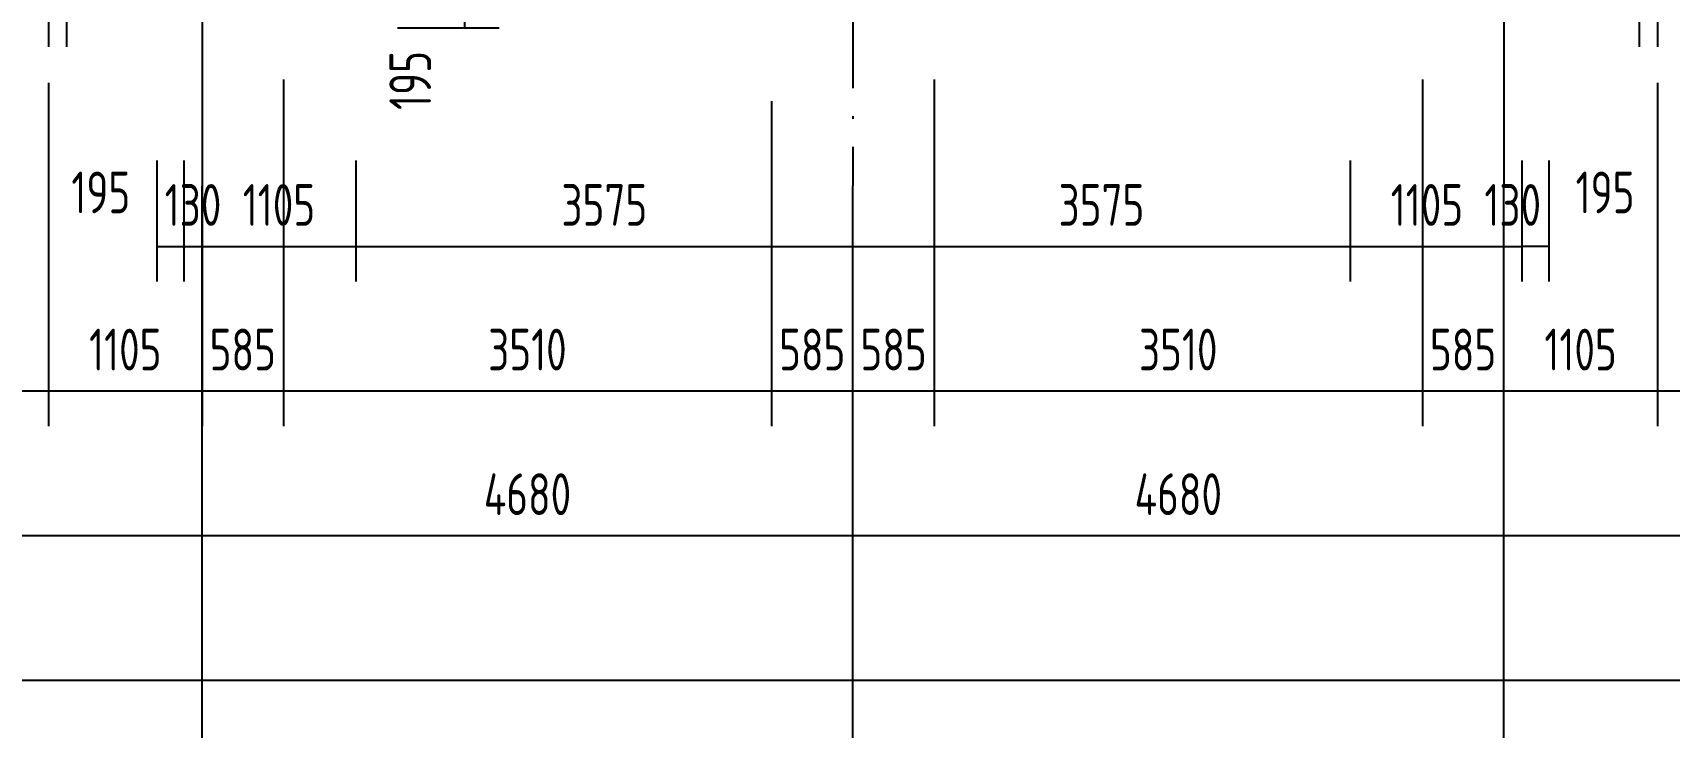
# Model space of a CAD drawing. Extents: x -726032 to 135930, y -151624 to 587044.
# Drawn here: x -475725 to -463956, y 401119 to 406113 of the extents above; entities that cross this region are included whole.
import ezdxf

# ---------------------------------------------------------------- set-up
doc = ezdxf.new("R2010")
doc.units = 0
doc.header["$LTSCALE"] = 1000
doc.header["$MEASUREMENT"] = 0
doc.linetypes.add('DOTE', pattern=[2.42, 2, -0.2, 0.02, -0.2])
doc.layers.get('DEFPOINTS').update_dxf_attribs({"color": 1, "linetype": 'CONTINUOUS'})
for name, color, linetype in [('AXIS', 245, 'CONTINUOUS'), ('DOTE', 8, 'DOTE'), ('PUB_DIM', 245, 'CONTINUOUS')]:
    doc.layers.add(name, color=color, linetype=linetype)
doc.styles.add('DIM_FONT', font='isocp.shx', dxfattribs={"width": 0.8})
doc.dimstyles.new('AXIS', dxfattribs={"dimtxt": 300, "dimasz": 1, "dimexe": 250, "dimexo": 300, "dimgap": 150, "dimtad": 1, "dimdec": 0, "dimzin": 0, "dimdsep": 46, "dimtxsty": 'DIM_FONT', "dimcen": 0.09, "dimse1": 1, "dimse2": 1, "dimclrt": 142, "dimadec": 0, "dimazin": 0, "dimtfac": 1, "dimtdec": 0, "dimtix": 1, "dimtmove": 2, "dimatfit": 3, "dimfxl": 1, "dimtolj": 1, "dimtzin": 0, "dimarcsym": 0})
doc.dimstyles.new('DIMA', dxfattribs={"dimtxt": 300, "dimasz": 1, "dimexe": 250, "dimexo": 300, "dimgap": 150, "dimtad": 1, "dimdec": 0, "dimzin": 0, "dimdsep": 46, "dimtxsty": 'DIM_FONT', "dimcen": 0.09, "dimse1": 1, "dimclrt": 142, "dimadec": 0, "dimazin": 0, "dimtfac": 1, "dimtdec": 0, "dimtix": 1, "dimtmove": 2, "dimatfit": 3, "dimfxl": 1, "dimtolj": 1, "dimtzin": 0, "dimarcsym": 0})
doc.dimstyles.new('DIMB', dxfattribs={"dimtxt": 300, "dimasz": 1, "dimexe": 250, "dimexo": 300, "dimgap": 150, "dimtad": 1, "dimdec": 0, "dimzin": 0, "dimdsep": 46, "dimtxsty": 'DIM_FONT', "dimcen": 0.09, "dimse2": 1, "dimclrt": 142, "dimadec": 0, "dimazin": 0, "dimtfac": 1, "dimtdec": 0, "dimtix": 1, "dimtmove": 2, "dimatfit": 3, "dimfxl": 1, "dimtolj": 1, "dimtzin": 0, "dimarcsym": 0})
doc.dimstyles.new('DIMN', dxfattribs={"dimtxt": 300, "dimasz": 1, "dimexe": 250, "dimexo": 300, "dimgap": 150, "dimtad": 1, "dimdec": 0, "dimzin": 0, "dimdsep": 46, "dimtxsty": 'DIM_FONT', "dimcen": 0.09, "dimclrt": 142, "dimadec": 0, "dimazin": 0, "dimtfac": 1, "dimtdec": 0, "dimtix": 1, "dimtmove": 2, "dimatfit": 3, "dimfxl": 1, "dimtolj": 1, "dimtzin": 0, "dimarcsym": 0})

# ---------------------------------------------------------------- blocks, each defined once
blk = doc.blocks.new('*D509')
at = {"layer": 'AXIS', "color": 0, "lineweight": -2, "transparency": 16777216}
for p, q in [((-481293, 404712), (-481293, 401205)), ((-412614, 404712), (-412614, 401205)), ((-412615, 401455), (-481292, 401455))]:
    blk.add_line(p, q, dxfattribs=at)
at = {"layer": 'AXIS', "color": 0, "transparency": 16777216}
for points in [[(-481292, 401455), (-481292, 401454), (-481293, 401455)], [(-412615, 401455), (-412615, 401454), (-412614, 401455)]]:
    blk.add_solid(points, dxfattribs=at)
at = {"layer": 'DEFPOINTS', "color": 0, "transparency": 16777216}
for p in [(-481293, 405012), (-412614, 405012), (-481293, 401455)]:
    blk.add_point(p, dxfattribs=at)
at = {"layer": 'AXIS', "color": 142, "transparency": 16777216, "insert": (-446953, 401755), "char_height": 300, "attachment_point": 5, "style": 'DIM_FONT'}
blk.add_mtext('\\A1;68679', dxfattribs=at)
blk = doc.blocks.new('*D3240')
at = {"layer": 'AXIS', "color": 0, "lineweight": -2, "transparency": 16777216}
blk.add_line((-469828, 402495), (-474506, 402495), dxfattribs=at)
at = {"layer": 'AXIS', "color": 0, "transparency": 16777216}
for points in [[(-474506, 402495), (-474506, 402494), (-474507, 402495)], [(-469828, 402495), (-469828, 402494), (-469827, 402495)]]:
    blk.add_solid(points, dxfattribs=at)
at = {"layer": 'DEFPOINTS', "color": 0, "transparency": 16777216}
for p in [(-474507, 405012), (-469827, 405012), (-474507, 402495)]:
    blk.add_point(p, dxfattribs=at)
at = {"layer": 'AXIS', "color": 142, "transparency": 16777216, "insert": (-472167, 402795), "char_height": 300, "attachment_point": 5, "style": 'DIM_FONT'}
blk.add_mtext('\\A1;4680', dxfattribs=at)
blk = doc.blocks.new('*D3634')
at = {"layer": 'DEFPOINTS', "color": 0, "transparency": 16777216}
for p in [(-473402, 405494), (-469827, 405494), (-469827, 404575)]:
    blk.add_point(p, dxfattribs=at)
at = {"layer": 'PUB_DIM', "color": 0, "lineweight": -2, "transparency": 16777216}
for p, q in [((-473402, 405194), (-473402, 404325)), ((-473401, 404575), (-469828, 404575))]:
    blk.add_line(p, q, dxfattribs=at)
at = {"layer": 'PUB_DIM', "color": 0, "transparency": 16777216}
for points in [[(-473401, 404575), (-473401, 404574), (-473402, 404575)], [(-469828, 404575), (-469828, 404574), (-469827, 404575)]]:
    blk.add_solid(points, dxfattribs=at)
at = {"layer": 'PUB_DIM', "color": 142, "transparency": 16777216, "insert": (-471614, 404875), "char_height": 300, "attachment_point": 5, "style": 'DIM_FONT'}
blk.add_mtext('\\A1;3575', dxfattribs=at)
blk = doc.blocks.new('*D722')
at = {"layer": 'DEFPOINTS', "color": 0, "transparency": 16777216}
for p in [(-473922, 406078), (-470412, 405922), (-473922, 403535)]:
    blk.add_point(p, dxfattribs=at)
at = {"layer": 'PUB_DIM', "color": 0, "lineweight": -2, "transparency": 16777216}
for p, q in [((-473922, 405778), (-473922, 403285)), ((-470412, 405622), (-470412, 403285)), ((-470413, 403535), (-473921, 403535))]:
    blk.add_line(p, q, dxfattribs=at)
at = {"layer": 'PUB_DIM', "color": 0, "transparency": 16777216}
for points in [[(-473921, 403535), (-473921, 403534), (-473922, 403535)], [(-470413, 403535), (-470413, 403534), (-470412, 403535)]]:
    blk.add_solid(points, dxfattribs=at)
at = {"layer": 'PUB_DIM', "color": 142, "transparency": 16777216, "insert": (-472167, 403835), "char_height": 300, "attachment_point": 5, "style": 'DIM_FONT'}
blk.add_mtext('\\A1;3510', dxfattribs=at)
blk = doc.blocks.new('*D742')
at = {"layer": 'DEFPOINTS', "color": 0, "transparency": 16777216}
for p in [(-473402, 406344), (-473402, 406149), (-472620, 406149)]:
    blk.add_point(p, dxfattribs=at)
at = {"layer": 'PUB_DIM', "color": 0, "lineweight": -2, "transparency": 16777216}
for p, q in [((-473102, 406344), (-472370, 406344)), ((-472620, 406345), (-472620, 406346)), ((-472620, 406344), (-472620, 406149)), ((-473102, 406149), (-472370, 406149)), ((-472620, 406148), (-472620, 406147))]:
    blk.add_line(p, q, dxfattribs=at)
at = {"layer": 'PUB_DIM', "color": 0, "transparency": 16777216}
for points in [[(-472620, 406345), (-472619, 406345), (-472620, 406344)], [(-472620, 406148), (-472619, 406148), (-472620, 406149)]]:
    blk.add_solid(points, dxfattribs=at)
at = {"layer": 'PUB_DIM', "color": 142, "transparency": 16777216, "insert": (-473010, 405770), "char_height": 300, "attachment_point": 5, "rotation": 90, "style": 'DIM_FONT'}
blk.add_mtext('\\A1;195', dxfattribs=at)
blk = doc.blocks.new('*D744')
at = {"layer": 'DEFPOINTS', "color": 0, "transparency": 16777216}
for p in [(-475612, 407618), (-475482, 407618), (-475482, 406263)]:
    blk.add_point(p, dxfattribs=at)
at = {"layer": 'PUB_DIM', "color": 0, "lineweight": -2, "transparency": 16777216}
for p, q in [((-475612, 407318), (-475612, 406013)), ((-475482, 407318), (-475482, 406013)), ((-475613, 406263), (-475614, 406263)), ((-475612, 406263), (-475482, 406263)), ((-475481, 406263), (-475480, 406263))]:
    blk.add_line(p, q, dxfattribs=at)
at = {"layer": 'PUB_DIM', "color": 0, "transparency": 16777216}
for points in [[(-475613, 406264), (-475613, 406263), (-475612, 406263)], [(-475481, 406264), (-475481, 406263), (-475482, 406263)]]:
    blk.add_solid(points, dxfattribs=at)
at = {"layer": 'PUB_DIM', "color": 142, "transparency": 16777216, "insert": (-475547, 406563), "char_height": 300, "attachment_point": 5, "style": 'DIM_FONT'}
blk.add_mtext('\\A1;130', dxfattribs=at)
blk = doc.blocks.new('*D3252')
at = {"layer": 'AXIS', "color": 0, "lineweight": -2, "transparency": 16777216}
blk.add_line((-474508, 402495), (-479056, 402495), dxfattribs=at)
at = {"layer": 'AXIS', "color": 0, "transparency": 16777216}
for points in [[(-479056, 402495), (-479056, 402494), (-479057, 402495)], [(-474508, 402495), (-474508, 402494), (-474507, 402495)]]:
    blk.add_solid(points, dxfattribs=at)
at = {"layer": 'DEFPOINTS', "color": 0, "transparency": 16777216}
for p in [(-479057, 405012), (-474507, 405012), (-479057, 402495)]:
    blk.add_point(p, dxfattribs=at)
at = {"layer": 'AXIS', "color": 142, "transparency": 16777216, "insert": (-476782, 402795), "char_height": 300, "attachment_point": 5, "style": 'DIM_FONT'}
blk.add_mtext('\\A1;4550', dxfattribs=at)
blk = doc.blocks.new('*D747')
at = {"layer": 'DEFPOINTS', "color": 0, "transparency": 16777216}
for p in [(-474832, 405494), (-474637, 405494), (-474637, 404575)]:
    blk.add_point(p, dxfattribs=at)
at = {"layer": 'PUB_DIM', "color": 0, "lineweight": -2, "transparency": 16777216}
for p, q in [((-474832, 405194), (-474832, 404325)), ((-474637, 405194), (-474637, 404325)), ((-474833, 404575), (-474834, 404575)), ((-474832, 404575), (-474637, 404575)), ((-474636, 404575), (-474635, 404575))]:
    blk.add_line(p, q, dxfattribs=at)
at = {"layer": 'PUB_DIM', "color": 0, "transparency": 16777216}
for points in [[(-474833, 404575), (-474833, 404574), (-474832, 404575)], [(-474636, 404575), (-474636, 404574), (-474637, 404575)]]:
    blk.add_solid(points, dxfattribs=at)
at = {"layer": 'PUB_DIM', "color": 142, "transparency": 16777216, "insert": (-475235, 404965), "char_height": 300, "attachment_point": 5, "style": 'DIM_FONT'}
blk.add_mtext('\\A1;195', dxfattribs=at)
blk = doc.blocks.new('*D1946')
at = {"layer": 'DEFPOINTS', "color": 0, "transparency": 16777216}
for p in [(-474507, 405494), (-473402, 405494), (-473402, 404575)]:
    blk.add_point(p, dxfattribs=at)
at = {"layer": 'PUB_DIM', "color": 0, "lineweight": -2, "transparency": 16777216}
for p, q in [((-473402, 405194), (-473402, 404325)), ((-474506, 404575), (-473403, 404575))]:
    blk.add_line(p, q, dxfattribs=at)
at = {"layer": 'PUB_DIM', "color": 0, "transparency": 16777216}
for points in [[(-474506, 404575), (-474506, 404574), (-474507, 404575)], [(-473403, 404575), (-473403, 404574), (-473402, 404575)]]:
    blk.add_solid(points, dxfattribs=at)
at = {"layer": 'PUB_DIM', "color": 142, "transparency": 16777216, "insert": (-473954, 404875), "char_height": 300, "attachment_point": 5, "style": 'DIM_FONT'}
blk.add_mtext('\\A1;1105', dxfattribs=at)
blk = doc.blocks.new('*D3639')
at = {"layer": 'DEFPOINTS', "color": 0, "transparency": 16777216}
for p in [(-474637, 405494), (-474507, 405494), (-474507, 404575)]:
    blk.add_point(p, dxfattribs=at)
at = {"layer": 'PUB_DIM', "color": 0, "lineweight": -2, "transparency": 16777216}
for p, q in [((-474637, 405194), (-474637, 404325)), ((-474638, 404575), (-474639, 404575)), ((-474637, 404575), (-474507, 404575)), ((-474506, 404575), (-474505, 404575))]:
    blk.add_line(p, q, dxfattribs=at)
at = {"layer": 'PUB_DIM', "color": 0, "transparency": 16777216}
for points in [[(-474638, 404575), (-474638, 404574), (-474637, 404575)], [(-474506, 404575), (-474506, 404574), (-474507, 404575)]]:
    blk.add_solid(points, dxfattribs=at)
at = {"layer": 'PUB_DIM', "color": 142, "transparency": 16777216, "insert": (-474572, 404875), "char_height": 300, "attachment_point": 5, "style": 'DIM_FONT'}
blk.add_mtext('\\A1;130', dxfattribs=at)
blk = doc.blocks.new('*D748')
at = {"layer": 'DEFPOINTS', "color": 0, "transparency": 16777216}
for p in [(-474507, 406078), (-473922, 406078), (-474507, 403535)]:
    blk.add_point(p, dxfattribs=at)
at = {"layer": 'PUB_DIM', "color": 0, "lineweight": -2, "transparency": 16777216}
for p, q in [((-474507, 405778), (-474507, 403285)), ((-473922, 405778), (-473922, 403285)), ((-474508, 403535), (-474509, 403535)), ((-473922, 403535), (-474507, 403535)), ((-473921, 403535), (-473920, 403535))]:
    blk.add_line(p, q, dxfattribs=at)
at = {"layer": 'PUB_DIM', "color": 0, "transparency": 16777216}
for points in [[(-474508, 403535), (-474508, 403534), (-474507, 403535)], [(-473921, 403535), (-473921, 403534), (-473922, 403535)]]:
    blk.add_solid(points, dxfattribs=at)
at = {"layer": 'PUB_DIM', "color": 142, "transparency": 16777216, "insert": (-474214, 403835), "char_height": 300, "attachment_point": 5, "style": 'DIM_FONT'}
blk.add_mtext('\\A1;585', dxfattribs=at)
blk = doc.blocks.new('*D751')
at = {"layer": 'DEFPOINTS', "color": 0, "transparency": 16777216}
for p in [(-477952, 406052), (-475612, 406052), (-477952, 403535)]:
    blk.add_point(p, dxfattribs=at)
at = {"layer": 'PUB_DIM', "color": 0, "lineweight": -2, "transparency": 16777216}
for p, q in [((-477952, 405752), (-477952, 403285)), ((-475612, 405752), (-475612, 403285)), ((-475613, 403535), (-477951, 403535))]:
    blk.add_line(p, q, dxfattribs=at)
at = {"layer": 'PUB_DIM', "color": 0, "transparency": 16777216}
for points in [[(-477951, 403535), (-477951, 403534), (-477952, 403535)], [(-475613, 403535), (-475613, 403534), (-475612, 403535)]]:
    blk.add_solid(points, dxfattribs=at)
at = {"layer": 'PUB_DIM', "color": 142, "transparency": 16777216, "insert": (-476782, 403835), "char_height": 300, "attachment_point": 5, "style": 'DIM_FONT'}
blk.add_mtext('\\A1;2340', dxfattribs=at)
blk = doc.blocks.new('*D1948')
at = {"layer": 'DEFPOINTS', "color": 0, "transparency": 16777216}
for p in [(-475612, 406052), (-474507, 406078), (-475612, 403535)]:
    blk.add_point(p, dxfattribs=at)
at = {"layer": 'PUB_DIM', "color": 0, "lineweight": -2, "transparency": 16777216}
for p, q in [((-475612, 405752), (-475612, 403285)), ((-474508, 403535), (-475611, 403535))]:
    blk.add_line(p, q, dxfattribs=at)
at = {"layer": 'PUB_DIM', "color": 0, "transparency": 16777216}
for points in [[(-475611, 403535), (-475611, 403534), (-475612, 403535)], [(-474508, 403535), (-474508, 403534), (-474507, 403535)]]:
    blk.add_solid(points, dxfattribs=at)
at = {"layer": 'PUB_DIM', "color": 142, "transparency": 16777216, "insert": (-475059, 403835), "char_height": 300, "attachment_point": 5, "style": 'DIM_FONT'}
blk.add_mtext('\\A1;1105', dxfattribs=at)
blk = doc.blocks.new('*D858')
at = {"layer": 'DEFPOINTS', "color": 0, "transparency": 16777216}
for p in [(-464172, 407618), (-464042, 407618), (-464172, 406263)]:
    blk.add_point(p, dxfattribs=at)
at = {"layer": 'PUB_DIM', "color": 0, "lineweight": -2, "transparency": 16777216}
for p, q in [((-464172, 407318), (-464172, 406013)), ((-464042, 407318), (-464042, 406013)), ((-464173, 406263), (-464174, 406263)), ((-464042, 406263), (-464172, 406263)), ((-464041, 406263), (-464040, 406263))]:
    blk.add_line(p, q, dxfattribs=at)
at = {"layer": 'PUB_DIM', "color": 0, "transparency": 16777216}
for points in [[(-464173, 406264), (-464173, 406263), (-464172, 406263)], [(-464041, 406264), (-464041, 406263), (-464042, 406263)]]:
    blk.add_solid(points, dxfattribs=at)
at = {"layer": 'PUB_DIM', "color": 142, "transparency": 16777216, "insert": (-464107, 406563), "char_height": 300, "attachment_point": 5, "style": 'DIM_FONT'}
blk.add_mtext('\\A1;130', dxfattribs=at)
blk = doc.blocks.new('*D3277')
at = {"layer": 'AXIS', "color": 0, "lineweight": -2, "transparency": 16777216}
blk.add_line((-460598, 402495), (-465146, 402495), dxfattribs=at)
at = {"layer": 'AXIS', "color": 0, "transparency": 16777216}
for points in [[(-465146, 402495), (-465146, 402494), (-465147, 402495)], [(-460598, 402495), (-460598, 402494), (-460597, 402495)]]:
    blk.add_solid(points, dxfattribs=at)
at = {"layer": 'DEFPOINTS', "color": 0, "transparency": 16777216}
for p in [(-465147, 405012), (-460597, 405012), (-465147, 402495)]:
    blk.add_point(p, dxfattribs=at)
at = {"layer": 'AXIS', "color": 142, "transparency": 16777216, "insert": (-462872, 402795), "char_height": 300, "attachment_point": 5, "style": 'DIM_FONT'}
blk.add_mtext('\\A1;4550', dxfattribs=at)
blk = doc.blocks.new('*D3279')
at = {"layer": 'AXIS', "color": 0, "lineweight": -2, "transparency": 16777216}
blk.add_line((-465148, 402495), (-469826, 402495), dxfattribs=at)
at = {"layer": 'AXIS', "color": 0, "transparency": 16777216}
for points in [[(-469826, 402495), (-469826, 402494), (-469827, 402495)], [(-465148, 402495), (-465148, 402494), (-465147, 402495)]]:
    blk.add_solid(points, dxfattribs=at)
at = {"layer": 'DEFPOINTS', "color": 0, "transparency": 16777216}
for p in [(-469827, 405012), (-465147, 405012), (-469827, 402495)]:
    blk.add_point(p, dxfattribs=at)
at = {"layer": 'AXIS', "color": 142, "transparency": 16777216, "insert": (-467487, 402795), "char_height": 300, "attachment_point": 5, "style": 'DIM_FONT'}
blk.add_mtext('\\A1;4680', dxfattribs=at)
blk = doc.blocks.new('*D859')
at = {"layer": 'DEFPOINTS', "color": 0, "transparency": 16777216}
for p in [(-464042, 406052), (-461702, 406052), (-464042, 403535)]:
    blk.add_point(p, dxfattribs=at)
at = {"layer": 'PUB_DIM', "color": 0, "lineweight": -2, "transparency": 16777216}
for p, q in [((-464042, 405752), (-464042, 403285)), ((-461702, 405752), (-461702, 403285)), ((-461703, 403535), (-464041, 403535))]:
    blk.add_line(p, q, dxfattribs=at)
at = {"layer": 'PUB_DIM', "color": 0, "transparency": 16777216}
for points in [[(-464041, 403535), (-464041, 403534), (-464042, 403535)], [(-461703, 403535), (-461703, 403534), (-461702, 403535)]]:
    blk.add_solid(points, dxfattribs=at)
at = {"layer": 'PUB_DIM', "color": 142, "transparency": 16777216, "insert": (-462872, 403835), "char_height": 300, "attachment_point": 5, "style": 'DIM_FONT'}
blk.add_mtext('\\A1;2340', dxfattribs=at)
blk = doc.blocks.new('*D860')
at = {"layer": 'DEFPOINTS', "color": 0, "transparency": 16777216}
for p in [(-465017, 405494), (-464822, 405494), (-465017, 404575)]:
    blk.add_point(p, dxfattribs=at)
at = {"layer": 'PUB_DIM', "color": 0, "lineweight": -2, "transparency": 16777216}
for p, q in [((-465017, 405194), (-465017, 404325)), ((-464822, 405194), (-464822, 404325)), ((-465018, 404575), (-465019, 404575)), ((-464822, 404575), (-465017, 404575)), ((-464821, 404575), (-464820, 404575))]:
    blk.add_line(p, q, dxfattribs=at)
at = {"layer": 'PUB_DIM', "color": 0, "transparency": 16777216}
for points in [[(-465018, 404575), (-465018, 404574), (-465017, 404575)], [(-464821, 404575), (-464821, 404574), (-464822, 404575)]]:
    blk.add_solid(points, dxfattribs=at)
at = {"layer": 'PUB_DIM', "color": 142, "transparency": 16777216, "insert": (-464418, 404965), "char_height": 300, "attachment_point": 5, "style": 'DIM_FONT'}
blk.add_mtext('\\A1;195', dxfattribs=at)
blk = doc.blocks.new('*D3660')
at = {"layer": 'DEFPOINTS', "color": 0, "transparency": 16777216}
for p in [(-465147, 406078), (-464042, 406052), (-465147, 403535)]:
    blk.add_point(p, dxfattribs=at)
at = {"layer": 'PUB_DIM', "color": 0, "lineweight": -2, "transparency": 16777216}
for p, q in [((-464042, 405752), (-464042, 403285)), ((-464043, 403535), (-465146, 403535))]:
    blk.add_line(p, q, dxfattribs=at)
at = {"layer": 'PUB_DIM', "color": 0, "transparency": 16777216}
for points in [[(-465146, 403535), (-465146, 403534), (-465147, 403535)], [(-464043, 403535), (-464043, 403534), (-464042, 403535)]]:
    blk.add_solid(points, dxfattribs=at)
at = {"layer": 'PUB_DIM', "color": 142, "transparency": 16777216, "insert": (-464594, 403835), "char_height": 300, "attachment_point": 5, "style": 'DIM_FONT'}
blk.add_mtext('\\A1;1105', dxfattribs=at)
blk = doc.blocks.new('*D2087')
at = {"layer": 'DEFPOINTS', "color": 0, "transparency": 16777216}
for p in [(-465147, 405494), (-465017, 405494), (-465017, 404575)]:
    blk.add_point(p, dxfattribs=at)
at = {"layer": 'PUB_DIM', "color": 0, "lineweight": -2, "transparency": 16777216}
for p, q in [((-465017, 405194), (-465017, 404325)), ((-465148, 404575), (-465149, 404575)), ((-465147, 404575), (-465017, 404575)), ((-465016, 404575), (-465015, 404575))]:
    blk.add_line(p, q, dxfattribs=at)
at = {"layer": 'PUB_DIM', "color": 0, "transparency": 16777216}
for points in [[(-465148, 404575), (-465148, 404574), (-465147, 404575)], [(-465016, 404575), (-465016, 404574), (-465017, 404575)]]:
    blk.add_solid(points, dxfattribs=at)
at = {"layer": 'PUB_DIM', "color": 142, "transparency": 16777216, "insert": (-465082, 404875), "char_height": 300, "attachment_point": 5, "style": 'DIM_FONT'}
blk.add_mtext('\\A1;130', dxfattribs=at)
blk = doc.blocks.new('*D3661')
at = {"layer": 'DEFPOINTS', "color": 0, "transparency": 16777216}
for p in [(-466252, 405494), (-465147, 405494), (-465147, 404575)]:
    blk.add_point(p, dxfattribs=at)
at = {"layer": 'PUB_DIM', "color": 0, "lineweight": -2, "transparency": 16777216}
for p, q in [((-466252, 405194), (-466252, 404325)), ((-466251, 404575), (-465148, 404575))]:
    blk.add_line(p, q, dxfattribs=at)
at = {"layer": 'PUB_DIM', "color": 0, "transparency": 16777216}
for points in [[(-466251, 404575), (-466251, 404574), (-466252, 404575)], [(-465148, 404575), (-465148, 404574), (-465147, 404575)]]:
    blk.add_solid(points, dxfattribs=at)
at = {"layer": 'PUB_DIM', "color": 142, "transparency": 16777216, "insert": (-465699, 404875), "char_height": 300, "attachment_point": 5, "style": 'DIM_FONT'}
blk.add_mtext('\\A1;1105', dxfattribs=at)
blk = doc.blocks.new('*D2088')
at = {"layer": 'DEFPOINTS', "color": 0, "transparency": 16777216}
for p in [(-465732, 406078), (-465147, 406078), (-465732, 403535)]:
    blk.add_point(p, dxfattribs=at)
at = {"layer": 'PUB_DIM', "color": 0, "lineweight": -2, "transparency": 16777216}
for p, q in [((-465732, 405778), (-465732, 403285)), ((-465733, 403535), (-465734, 403535)), ((-465147, 403535), (-465732, 403535)), ((-465146, 403535), (-465145, 403535))]:
    blk.add_line(p, q, dxfattribs=at)
at = {"layer": 'PUB_DIM', "color": 0, "transparency": 16777216}
for points in [[(-465733, 403535), (-465733, 403534), (-465732, 403535)], [(-465146, 403535), (-465146, 403534), (-465147, 403535)]]:
    blk.add_solid(points, dxfattribs=at)
at = {"layer": 'PUB_DIM', "color": 142, "transparency": 16777216, "insert": (-465439, 403835), "char_height": 300, "attachment_point": 5, "style": 'DIM_FONT'}
blk.add_mtext('\\A1;585', dxfattribs=at)
blk = doc.blocks.new('*D3662')
at = {"layer": 'DEFPOINTS', "color": 0, "transparency": 16777216}
for p in [(-469242, 406078), (-469827, 405922), (-469827, 403535)]:
    blk.add_point(p, dxfattribs=at)
at = {"layer": 'PUB_DIM', "color": 0, "lineweight": -2, "transparency": 16777216}
for p, q in [((-469242, 405778), (-469242, 403285)), ((-469828, 403535), (-469829, 403535)), ((-469242, 403535), (-469827, 403535)), ((-469241, 403535), (-469240, 403535))]:
    blk.add_line(p, q, dxfattribs=at)
at = {"layer": 'PUB_DIM', "color": 0, "transparency": 16777216}
for points in [[(-469828, 403535), (-469828, 403534), (-469827, 403535)], [(-469241, 403535), (-469241, 403534), (-469242, 403535)]]:
    blk.add_solid(points, dxfattribs=at)
at = {"layer": 'PUB_DIM', "color": 142, "transparency": 16777216, "insert": (-469534, 403835), "char_height": 300, "attachment_point": 5, "style": 'DIM_FONT'}
blk.add_mtext('\\A1;585', dxfattribs=at)
blk = doc.blocks.new('*D2089')
at = {"layer": 'DEFPOINTS', "color": 0, "transparency": 16777216}
for p in [(-470412, 405922), (-469827, 405922), (-470412, 403535)]:
    blk.add_point(p, dxfattribs=at)
at = {"layer": 'PUB_DIM', "color": 0, "lineweight": -2, "transparency": 16777216}
for p, q in [((-470412, 405622), (-470412, 403285)), ((-470413, 403535), (-470414, 403535)), ((-469827, 403535), (-470412, 403535)), ((-469826, 403535), (-469825, 403535))]:
    blk.add_line(p, q, dxfattribs=at)
at = {"layer": 'PUB_DIM', "color": 0, "transparency": 16777216}
for points in [[(-470413, 403535), (-470413, 403534), (-470412, 403535)], [(-469826, 403535), (-469826, 403534), (-469827, 403535)]]:
    blk.add_solid(points, dxfattribs=at)
at = {"layer": 'PUB_DIM', "color": 142, "transparency": 16777216, "insert": (-470119, 403835), "char_height": 300, "attachment_point": 5, "style": 'DIM_FONT'}
blk.add_mtext('\\A1;585', dxfattribs=at)
blk = doc.blocks.new('*D2090')
at = {"layer": 'DEFPOINTS', "color": 0, "transparency": 16777216}
for p in [(-469827, 405494), (-466252, 405494), (-466252, 404575)]:
    blk.add_point(p, dxfattribs=at)
at = {"layer": 'PUB_DIM', "color": 0, "lineweight": -2, "transparency": 16777216}
for p, q in [((-466252, 405194), (-466252, 404325)), ((-469826, 404575), (-466253, 404575))]:
    blk.add_line(p, q, dxfattribs=at)
at = {"layer": 'PUB_DIM', "color": 0, "transparency": 16777216}
for points in [[(-469826, 404575), (-469826, 404574), (-469827, 404575)], [(-466253, 404575), (-466253, 404574), (-466252, 404575)]]:
    blk.add_solid(points, dxfattribs=at)
at = {"layer": 'PUB_DIM', "color": 142, "transparency": 16777216, "insert": (-468039, 404875), "char_height": 300, "attachment_point": 5, "style": 'DIM_FONT'}
blk.add_mtext('\\A1;3575', dxfattribs=at)
blk = doc.blocks.new('*D861')
at = {"layer": 'DEFPOINTS', "color": 0, "transparency": 16777216}
for p in [(-469242, 406078), (-465732, 406078), (-469242, 403535)]:
    blk.add_point(p, dxfattribs=at)
at = {"layer": 'PUB_DIM', "color": 0, "lineweight": -2, "transparency": 16777216}
for p, q in [((-469242, 405778), (-469242, 403285)), ((-465732, 405778), (-465732, 403285)), ((-465733, 403535), (-469241, 403535))]:
    blk.add_line(p, q, dxfattribs=at)
at = {"layer": 'PUB_DIM', "color": 0, "transparency": 16777216}
for points in [[(-469241, 403535), (-469241, 403534), (-469242, 403535)], [(-465733, 403535), (-465733, 403534), (-465732, 403535)]]:
    blk.add_solid(points, dxfattribs=at)
at = {"layer": 'PUB_DIM', "color": 142, "transparency": 16777216, "insert": (-467487, 403835), "char_height": 300, "attachment_point": 5, "style": 'DIM_FONT'}
blk.add_mtext('\\A1;3510', dxfattribs=at)
blk = doc.blocks.new('*D3934')
at = {"layer": 'DEFPOINTS', "color": 0, "transparency": 16777216}
for p in [(-470712, 406448), (-469578, 406448), (-469578, 406344)]:
    blk.add_point(p, dxfattribs=at)
at = {"layer": 'PUB_DIM', "color": 0, "lineweight": -2, "transparency": 16777216}
for p, q in [((-469878, 406448), (-470962, 406448)), ((-470712, 406449), (-470712, 406450)), ((-470712, 406344), (-470712, 406448)), ((-469878, 406344), (-470962, 406344)), ((-470712, 406343), (-470712, 406342))]:
    blk.add_line(p, q, dxfattribs=at)
at = {"layer": 'PUB_DIM', "color": 0, "transparency": 16777216}
for points in [[(-470712, 406449), (-470711, 406449), (-470712, 406448)], [(-470712, 406343), (-470711, 406343), (-470712, 406344)]]:
    blk.add_solid(points, dxfattribs=at)
at = {"layer": 'PUB_DIM', "color": 142, "transparency": 16777216, "insert": (-471012, 406396), "char_height": 300, "attachment_point": 5, "rotation": 90, "style": 'DIM_FONT'}
blk.add_mtext('\\A1;104', dxfattribs=at)

msp = doc.modelspace()

# ---------------------------------------------------------------- linework, layer by layer
at = {"layer": 'AXIS'}
for p, q in [((-474506.9, 400934.5), (-474506.9, 405011.9)), ((-469826.9, 400934.5), (-469826.9, 405011.9)), ((-465146.9, 400934.5), (-465146.9, 405011.9))]:
    msp.add_line(p, q, dxfattribs=at)
at = {"layer": 'DOTE'}
for p, q in [((-474506.9, 432855.9), (-474506.9, 405011.9)), ((-465146.9, 432855.9), (-465146.9, 405011.9)), ((-469826.9, 417394), (-469826.9, 405011.9))]:
    msp.add_line(p, q, dxfattribs=at)

# ---------------------------------------------------------------- dimensions: what is measured, and where the dimension line sits
at = {"layer": 'AXIS'}
dim = msp.add_aligned_dim(p1=(-412613.9, 405011.9), p2=(-481292.9, 405011.9), distance=3557.4, dimstyle='DIMN', dxfattribs=at)
dim.commit()
dim.dimension.update_dxf_attribs({"geometry": '*D509', "text_midpoint": (-446953.4, 401754.5)})
for base, p1, p2, picture, middle in [((-479056.9, 402494.5), (-474506.9, 405011.9), (-479056.9, 405011.9), '*D3252', (-476781.9, 402794.5)), ((-474506.9, 402494.5), (-469826.9, 405011.9), (-474506.9, 405011.9), '*D3240', (-472166.9, 402794.5)), ((-469826.9, 402494.5), (-465146.9, 405011.9), (-469826.9, 405011.9), '*D3279', (-467486.9, 402794.5)), ((-465146.9, 402494.5), (-460596.9, 405011.9), (-465146.9, 405011.9), '*D3277', (-462871.9, 402794.5))]:
    dim = msp.add_linear_dim(base=base, p1=p1, p2=p2, dimstyle='AXIS', dxfattribs=at)
    dim.commit()
    dim.dimension.update_dxf_attribs({"geometry": picture, "text_midpoint": middle})
at = {"layer": 'PUB_DIM'}
for base, p1, p2, dimstyle, picture, middle in [((-475481.9, 406263.5), (-475611.9, 407618), (-475481.9, 407618), 'DIMN', '*D744', (-475546.9, 406563.5)), ((-464171.9, 406263.5), (-464041.9, 407618), (-464171.9, 407618), 'DIMN', '*D858', (-464106.9, 406563.5)), ((-477951.9, 403534.5), (-475611.9, 406051.9), (-477951.9, 406051.9), 'DIMN', '*D751', (-476781.9, 403834.5)), ((-475611.9, 403534.5), (-474506.9, 406077.9), (-475611.9, 406051.9), 'DIMA', '*D1948', (-475059.4, 403834.5)), ((-474506.9, 403534.5), (-473921.9, 406077.9), (-474506.9, 406077.9), 'DIMN', '*D748', (-474214.4, 403834.5)), ((-473921.9, 403534.5), (-470411.9, 405921.9), (-473921.9, 406077.9), 'DIMN', '*D722', (-472166.9, 403834.5)), ((-469826.9, 403534.5), (-469241.9, 406077.9), (-469826.9, 405921.9), 'DIMB', '*D3662', (-469534.4, 403834.5)), ((-469241.9, 403534.5), (-465731.9, 406077.9), (-469241.9, 406077.9), 'DIMN', '*D861', (-467486.9, 403834.5)), ((-465731.9, 403534.5), (-465146.9, 406077.9), (-465731.9, 406077.9), 'DIMA', '*D2088', (-465439.4, 403834.5)), ((-465146.9, 403534.5), (-464041.9, 406051.9), (-465146.9, 406077.9), 'DIMB', '*D3660', (-464594.4, 403834.5)), ((-464041.9, 403534.5), (-461701.9, 406051.9), (-464041.9, 406051.9), 'DIMN', '*D859', (-462871.9, 403834.5)), ((-470411.9, 403534.5), (-469826.9, 405921.9), (-470411.9, 405921.9), 'DIMA', '*D2089', (-470119.4, 403834.5)), ((-474506.9, 404574.5), (-474636.9, 405494.4), (-474506.9, 405494.4), 'DIMB', '*D3639', (-474571.9, 404874.5)), ((-473401.9, 404574.5), (-474506.9, 405494.4), (-473401.9, 405494.4), 'DIMA', '*D1946', (-473954.4, 404874.5)), ((-469826.9, 404574.5), (-473401.9, 405494.4), (-469826.9, 405494.4), 'DIMB', '*D3634', (-471614.4, 404874.5)), ((-466251.9, 404574.5), (-469826.9, 405494.4), (-466251.9, 405494.4), 'DIMA', '*D2090', (-468039.4, 404874.5)), ((-465146.9, 404574.5), (-466251.9, 405494.4), (-465146.9, 405494.4), 'DIMB', '*D3661', (-465699.4, 404874.5)), ((-465016.9, 404574.5), (-465146.9, 405494.4), (-465016.9, 405494.4), 'DIMA', '*D2087', (-465081.9, 404874.5))]:
    dim = msp.add_linear_dim(base=base, p1=p1, p2=p2, dimstyle=dimstyle, dxfattribs=at)
    dim.commit()
    dim.dimension.update_dxf_attribs({"geometry": picture, "text_midpoint": middle})
dim = msp.add_linear_dim(base=(-470711.6, 406447.8), p1=(-469578.2, 406344), p2=(-469578.2, 406447.8), angle=90, dimstyle='DIMN', dxfattribs=at)
dim.commit()
dim.dimension.update_dxf_attribs({"geometry": '*D3934', "text_midpoint": (-471011.6, 406395.9)})
dim = msp.add_linear_dim(base=(-472619.7, 406148.8), p1=(-473402.2, 406343.8), p2=(-473402.2, 406148.8), angle=90, dimstyle='DIMN', dxfattribs=at)
dim.commit()
dim.dimension.update_dxf_attribs({"geometry": '*D742', "text_midpoint": (-473009.7, 405769.6), "dimtype": 160})
for base, p1, p2, picture, middle in [((-474636.9, 404574.5), (-474831.9, 405494.4), (-474636.9, 405494.4), '*D747', (-475235.3, 404964.5)), ((-465016.9, 404574.5), (-464821.9, 405494.4), (-465016.9, 405494.4), '*D860', (-464418.5, 404964.5))]:
    dim = msp.add_linear_dim(base=base, p1=p1, p2=p2, dimstyle='DIMN', dxfattribs=at)
    dim.commit()
    dim.dimension.update_dxf_attribs({"geometry": picture, "text_midpoint": middle, "dimtype": 160})

doc.saveas('drawing.dxf')
